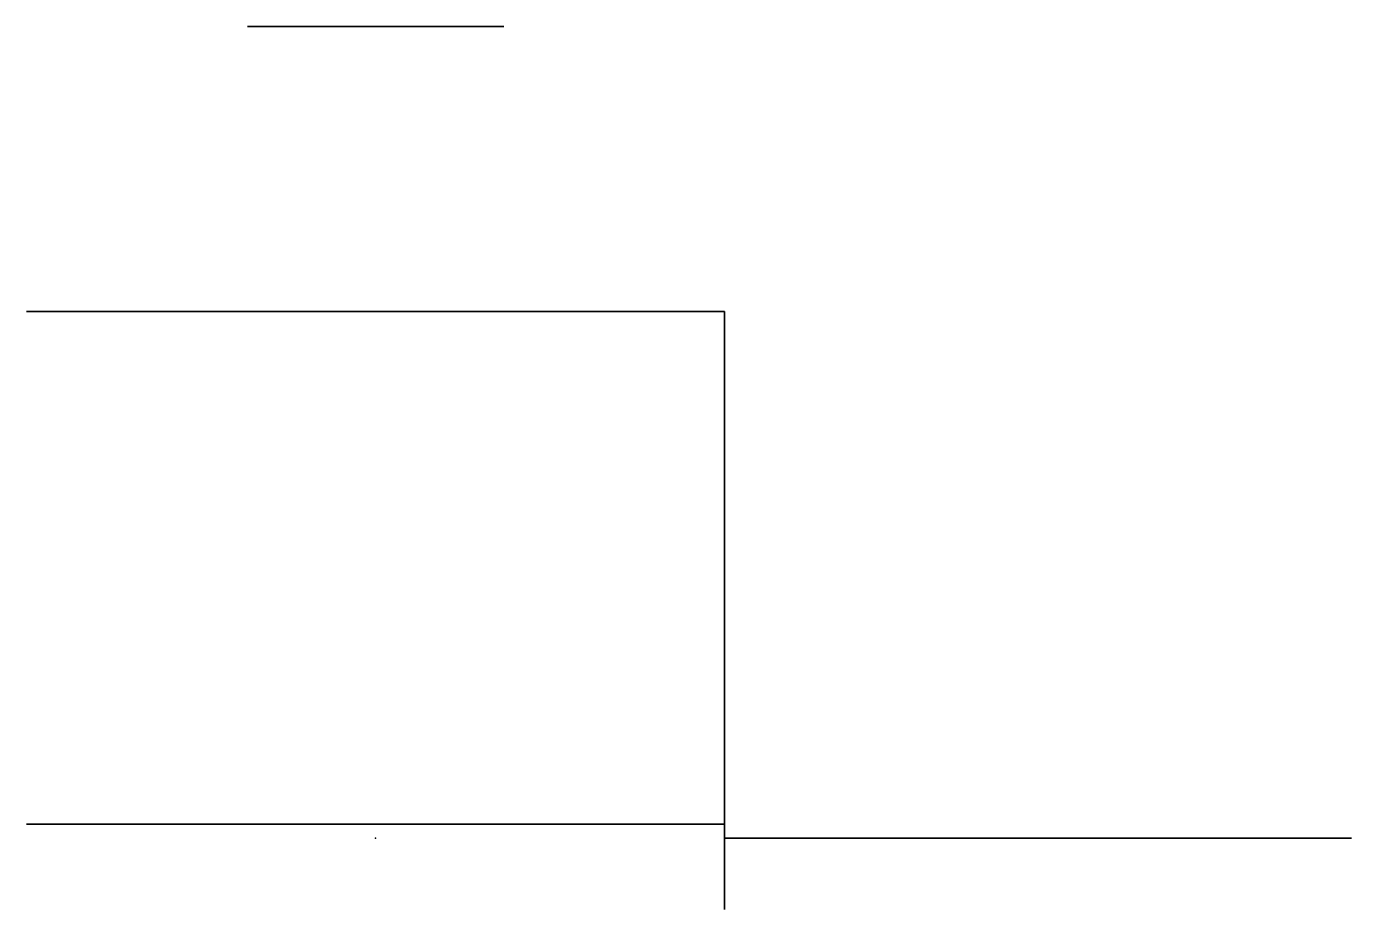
# Model space of a CAD drawing. Header units: centimetres. Extents: x -1.23 to 3.42, y -0.3 to 2.8.
import ezdxf

# ---------------------------------------------------------------- set-up
doc = ezdxf.new("R2010")
doc.units = ezdxf.units.CM
doc.header["$MEASUREMENT"] = 0
for name, color, linetype in [('Base actuador v5_Sketch1', 7, 'Continuous'), ('Base actuador v5_Sketch10', 7, 'Continuous'), ('Base actuador v5_Sketch2', 7, 'Continuous'), ('Base actuador v5_Sketch3', 7, 'Continuous'), ('Base actuador v5_Sketch4', 7, 'Continuous'), ('Base actuador v5_Sketch7', 7, 'Continuous'), ('Base actuador v5_Sketch9', 7, 'Continuous')]:
    doc.layers.add(name, color=color, linetype=linetype)

msp = doc.modelspace()

# ---------------------------------------------------------------- linework, layer by layer
at = {"layer": 'Base actuador v5_Sketch1'}
for p, q in [((-1.225, 0, 1.225), (-1.225, 0, -1.225)), ((1.225, 0, 1.225), (-1.225, 0, 1.225)), ((-1.225, 0, -1.225), (1.225, 0, -1.225)), ((-0.925, 0, -0.925), (0.925, 0, -0.925)), ((0.925, 0, 0.925), (-0.925, 0, 0.925)), ((-0.925, 0, 0.925), (-0.925, 0, -0.925)), ((0, 0), (0.925, 0)), ((0.925, 0, -0.925), (0.925, 0, 0.925)), ((0.925, 0), (0.925, 0, 0.925)), ((1.225, 0, -1.225), (1.225, 0, 1.225))]:
    msp.add_line(p, q, dxfattribs=at)
at = {"layer": 'Base actuador v5_Sketch1', "extrusion": (0, 1, 0)}
msp.add_circle((0, 0), 0.4, dxfattribs=at)
at = {"layer": 'Base actuador v5_Sketch1'}
msp.add_point((0, 0), dxfattribs=at)
at = {"layer": 'Base actuador v5_Sketch10', "extrusion": (0, 1, 0)}
for radius in [0.45, 0.4, 0.35]:
    msp.add_circle((0, 0, 2.8), radius, dxfattribs=at)
at = {"layer": 'Base actuador v5_Sketch10'}
msp.add_point((0, 2.8), dxfattribs=at)
at = {"layer": 'Base actuador v5_Sketch2'}
for p, q in [((-1.225, 1.8, -1.225), (-1.225, 1.8, 1.225)), ((1.225, 1.8, -1.225), (-1.225, 1.8, -1.225)), ((-1.225, 1.8, 1.225), (1.225, 1.8, 1.225)), ((1.225, 1.8, 1.225), (1.225, 1.8, -1.225))]:
    msp.add_line(p, q, dxfattribs=at)
at = {"layer": 'Base actuador v5_Sketch2', "extrusion": (0, 1, 0)}
for radius in [0.7, 0.4]:
    msp.add_circle((0, 0, 1.8), radius, dxfattribs=at)
at = {"layer": 'Base actuador v5_Sketch2'}
msp.add_point((0, 1.8), dxfattribs=at)
at = {"layer": 'Base actuador v5_Sketch3'}
for p, q in [((1.225, -0.3, -1.225), (1.225, 1.8, -1.225)), ((1.225, 1.8, -1.225), (1.225, 1.8, 1.225)), ((1.225, 1.8, 1.225), (1.225, -0.3, 1.225)), ((1.225, -0.3, 1.225), (1.225, -0.3, -1.225))]:
    msp.add_line(p, q, dxfattribs=at)
msp.add_point((1.225, 0), dxfattribs=at)
at = {"layer": 'Base actuador v5_Sketch4'}
for p, q in [((1.225, -0.3, -1.225), (1.225, 1.8, -1.225)), ((1.225, 1.8, -1.225), (1.225, 1.8, 1.225)), ((1.225, 1.8), (1.225, 0.75)), ((1.225, 1.8, 1.225), (1.225, -0.3, 1.225)), ((1.225, -0.3, 1.225), (1.225, -0.3, -1.225))]:
    msp.add_line(p, q, dxfattribs=at)
at = {"layer": 'Base actuador v5_Sketch4', "extrusion": (1, 0, 0)}
msp.add_circle((0.75, 0, 1.225), 0.4, dxfattribs=at)
at = {"layer": 'Base actuador v5_Sketch4'}
msp.add_point((1.225, 0), dxfattribs=at)
at = {"layer": 'Base actuador v5_Sketch7'}
for p, q in [((1.225, 1.55, -1.225), (1.225, 1.55, 1.225)), ((1.225, 1.55, 1.225), (1.225, -0.3, 1.225)), ((1.225, -0.3, -1.225), (1.225, 1.55, -1.225)), ((1.225, -0.05, 2.25), (1.225, -0.05, -2.25)), ((1.225, -0.3, 2.25), (1.225, -0.05, 2.25)), ((1.225, -0.05, -2.25), (1.225, -0.3, -2.25)), ((1.225, -0.3, 1.225), (1.225, -0.3, -1.225)), ((1.225, -0.3, -2.25), (1.225, -0.3)), ((1.225, -0.3), (1.225, -0.3, 2.25))]:
    msp.add_line(p, q, dxfattribs=at)
at = {"layer": 'Base actuador v5_Sketch7', "extrusion": (1, 0, 0)}
msp.add_circle((0.75, 0, 1.225), 0.4, dxfattribs=at)
at = {"layer": 'Base actuador v5_Sketch7'}
msp.add_point((1.225, 0), dxfattribs=at)
at = {"layer": 'Base actuador v5_Sketch9'}
for p, q in [((1.225, -0.05, 1.225), (1.225, -0.05, 2.25)), ((1.225, -0.05, 2.25), (3.425, -0.05, 2.25)), ((1.225, -0.05, -1.225), (1.225, -0.05, 1.225)), ((1.225, -0.05, -2.25), (1.225, -0.05, -1.225)), ((3.425, -0.05, -2.25), (1.225, -0.05, -2.25)), ((2.725, -0.05, -1.75), (2.725, -0.05, -1.8)), ((2.725, -0.05, -1.8), (2.725, -0.05, 1.8)), ((3.425, -0.05, 2.25), (2.725, -0.05, 2.25)), ((2.725, -0.05, 1.75), (2.725, -0.05, -1.75)), ((2.725, -0.05, 2.25), (2.725, -0.05, 1.75)), ((3.425, -0.05, 2.25), (3.425, -0.05, -2.25))]:
    msp.add_line(p, q, dxfattribs=at)
at = {"layer": 'Base actuador v5_Sketch9', "extrusion": (0, 1, 0)}
for centre in [(-2.725, 1.8, -0.05), (-2.725, -1.75, -0.05), (-2.725, -1.8, -0.05)]:
    msp.add_circle(centre, 0.125, dxfattribs=at)
at = {"layer": 'Base actuador v5_Sketch9'}
msp.add_point((0, -0.05), dxfattribs=at)

doc.saveas('drawing.dxf')
